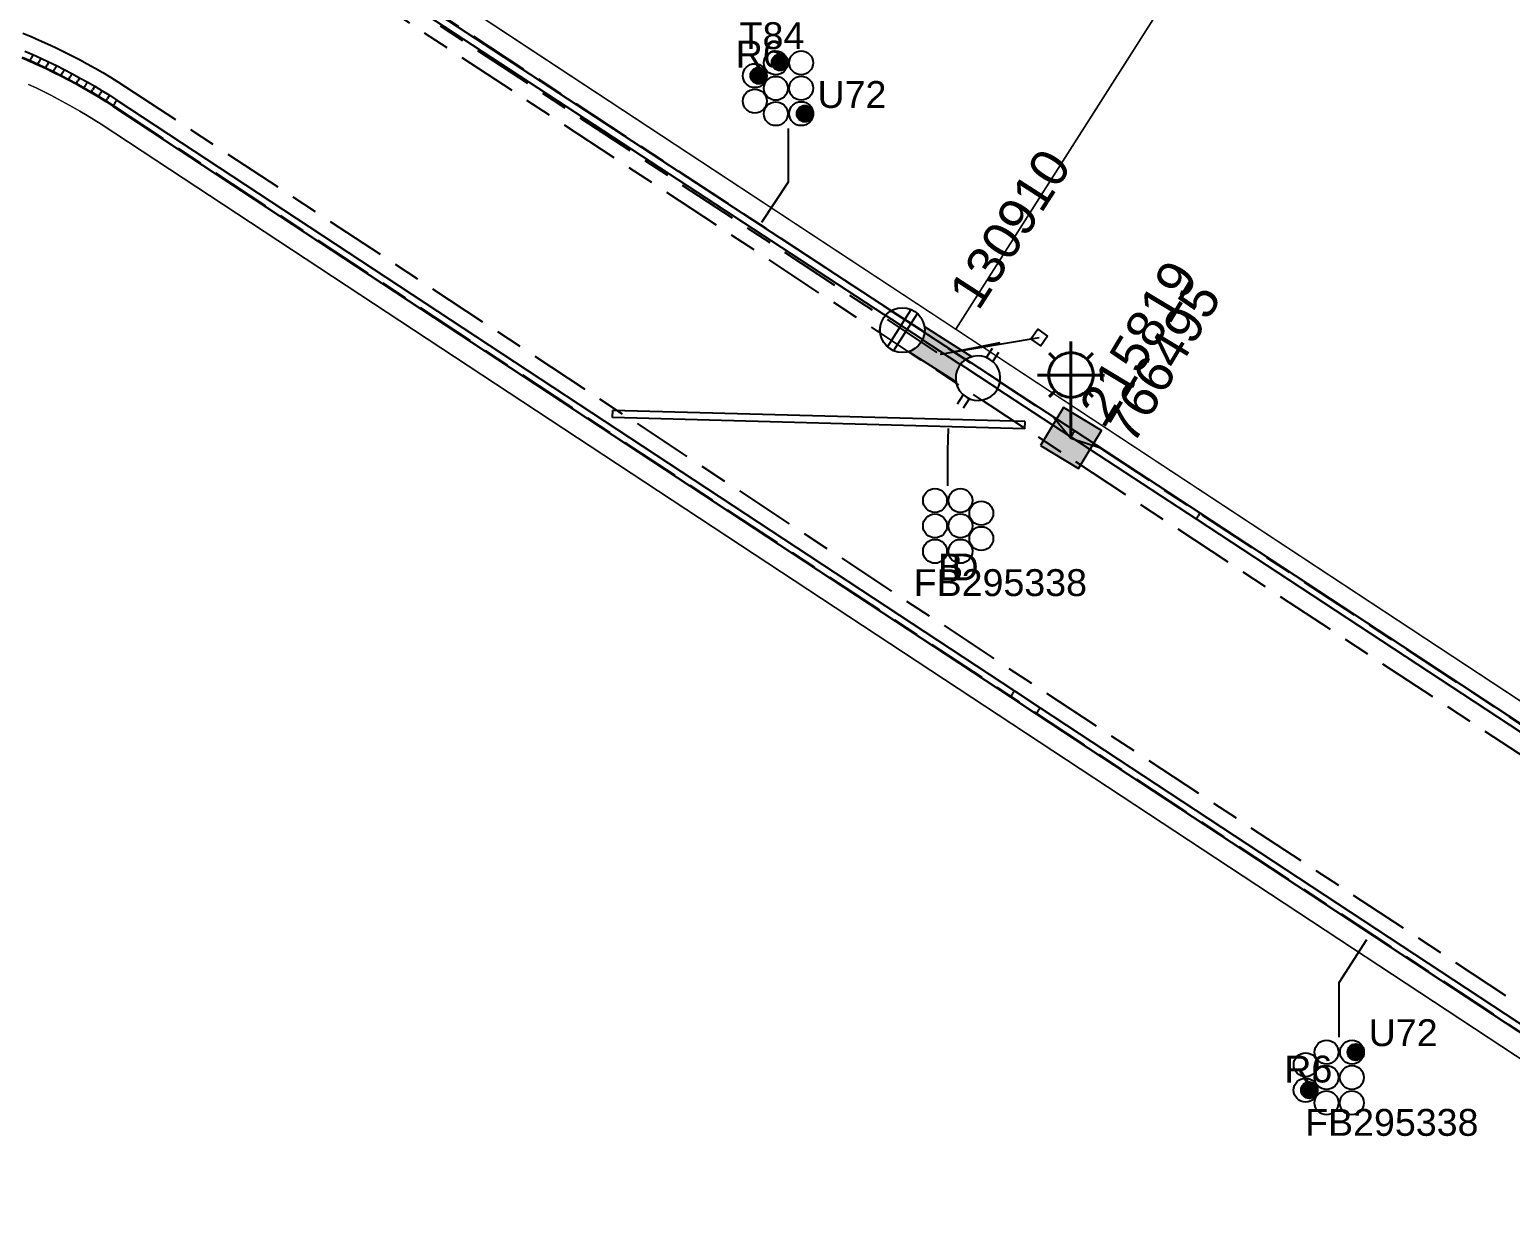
# Model space of a CAD drawing. Header units: metres. Extents: x 0 to 294317, y 0 to 6233398.
# Drawn here: x 292763.1 to 292862.2, y 6231828.6 to 6231907.6 of the extents above; entities that cross this region are included whole.
import ezdxf
from ezdxf import colors
from ezdxf.entities.mleader import LeaderData, LeaderLine
from ezdxf.enums import TextEntityAlignment as Align
from ezdxf.math import Vec2, Vec3

# ---------------------------------------------------------------- set-up
doc = ezdxf.new("R2010")
doc.units = ezdxf.units.M
doc.linetypes.add('Cable Exist UG', pattern=[8.2, 4, -1.2, 1.8, -1.2])
doc.layers.get('0').update_dxf_attribs({"color": 6})
for name, color, linetype in [('_User Miscellaneous1', 7, 'Continuous'), ('_User Miscellaneous2', 7, 'Continuous'), ('Duct_SP_EXT', 7, 'Continuous'), ('Equip_LV_EXT', 7, 'Continuous'), ('Equip_SP_SL_EXT', 7, 'Continuous'), ('Mains_HV_EXT', 7, 'Continuous'), ('Mains_LV_EXT', 7, 'Continuous'), ('Mains_SL_EXT', 7, 'Continuous'), ('Services_SP_EXT', 7, 'Continuous'), ('SupportsUG_SP_LV_EXT', 7, 'Continuous'), ('SupportsUG_SP_LV_SL_EXT', 7, 'Continuous'), ('Trench_SP_EXT', 7, 'Continuous')]:
    doc.layers.add(name, color=color, linetype=linetype)
for name, color, linetype, lineweight in [('Cadastre Buildings_SP_EXT', 9, 'Continuous', 5), ('Cadastre Land Parcels_SP_EXT', 9, 'Continuous', 5), ('Cadastre Roads_SP_EXT', 9, 'Continuous', 5)]:
    doc.layers.add(name, color=color, linetype=linetype, lineweight=lineweight)
doc.styles.add('COLUMN_LABEL', font='arial.ttf')
doc.styles.add('iecARIAL', font='arial.ttf', dxfattribs={"height": 2})
doc.styles.add('POLE_LABEL', font='arial.ttf')
doc.styles.get("Standard").update_dxf_attribs({"font": 'arial.ttf'})

# ---------------------------------------------------------------- blocks, each defined once
blk = doc.blocks.new('COLUMN_EXT')
blk.add_hatch(color=256).paths.add_polyline_path([(-1.485, 1.485), (-1.485, -1.485), (1.485, -1.485), (1.485, 1.485)])
blk.add_lwpolyline([(-1.485, -1.485), (1.485, -1.485), (1.485, 1.485), (-1.485, 1.485)], close=True)
for tag, height, style, flags, p in [('ASSET_NUM', 2.5, 'COLUMN_LABEL', 8, (2, 2)), ('STRUCTURE_PLANT_NUMBER', 0.2, 'POLE_LABEL', 9, (1.813, 0.031)), ('STREET_CODE', 0.2, 'COLUMN_LABEL', 9, (1.813, -0.2))]:
    blk.add_attdef(tag, text='', height=height, dxfattribs=dict(style=style, flags=flags)).set_placement(p, align=Align.MIDDLE_LEFT)
at = {"flags": 9}
for tag, p in [('OWNED_BY', (1.813, -0.6)), ('STATE', (1.813, -0.8)), ('COLUMN_TYPE', (1.813, -0.4)), ('USAGE', (1.813, -1)), ('STREETNAME', (1.813, -1.6)), ('SUBURB', (1.813, -1.8)), ('LEGEND', (1.813, -1.2)), ('LOCATION', (1.813, -1.4)), ('NOTES', (1.813, -2))]:
    blk.add_attdef(tag, text='', height=0.2, dxfattribs=at).set_placement(p, align=Align.MIDDLE_LEFT)
at = {"flags": 1}
blk.add_attdef('Z', (1.813, -2.351), '', height=0.2, dxfattribs=at)
blk = doc.blocks.new('PILLAR_EXT')
blk.add_hatch(color=256).paths.add_polyline_path([(-2.475, 0.99), (-2.475, -0.99), (2.475, -0.99), (2.475, 0.99)])
blk.add_lwpolyline([(-2.475, -0.99), (2.475, -0.99), (2.475, 0.99), (-2.475, 0.99)], close=True)
at = {"style": 'iecARIAL', "flags": 8}
blk.add_attdef('ASSET_NUM', (1.5, 3.5), '', height=2.5, dxfattribs=at)
for tag, p, flags in [('OWNED_BY', (0, -0.2), 9), ('STATE', (0, -0.4), 9), ('SUPPORT_TYPE', (0, -0.6), 9), ('USAGE', (0, -0.8), 9), ('LEGEND', (0, -1), 9), ('STREETNAME', (0, -1.8), 9), ('SUBURB', (0, -2), 1), ('LOCATION', (0, -1.2), 9), ('NOTES', (0, -1.4), 9), ('PARENT', (0, -1.6), 9)]:
    blk.add_attdef(tag, p, '', height=0.2, dxfattribs=dict(flags=flags))
blk = doc.blocks.new('DUCT_EXT')
blk.add_circle((0, 0.8), 0.8)
at = {"flags": 1}
blk.add_attdef('Z', (0, 0), '', height=0.2, dxfattribs=at)
at = {"flags": 9}
for tag, p in [('DUCT_CODE', (0, 0)), ('XSECT_TYPE', (0, -0.2)), ('STATE', (0, -0.6)), ('FB_REFERENCE', (0, -0.4)), ('NOTES', (0, -0.8))]:
    blk.add_attdef(tag, text='', height=0.2, dxfattribs=at).set_placement(p, align=Align.MIDDLE_LEFT)
blk = doc.blocks.new('SL_LANTERN_EXT')
at = {"lineweight": 40}
for p, q in [((0, 1.968), (0, 6.468)), ((-1.459, 5.676), (-1.061, 5.278)), ((1.458, 5.676), (1.06, 5.278)), ((-2.25, 4.218), (2.25, 4.218)), ((-1.459, 2.759), (-1.061, 3.157)), ((1.458, 2.759), (1.06, 3.157)), ((0, 0), (0, 2.721))]:
    blk.add_line(p, q, dxfattribs=at)
blk.add_circle((0, 4.218), 1.5, dxfattribs=at)
at = {"style": 'iecARIAL', "flags": 8}
blk.add_attdef('ASSET_NUM', (1.5, 1.5), '', height=2.5, dxfattribs=at)
for tag, p, height, flags in [('CONSTRUCTED_VOLTAGE', (0.981, -0.653), 0.2, 9), ('CONTROL_TYPE', (0.981, -0.853), 0.2, 9), ('LANTERN_PURPOSE', (0.981, -1.053), 0.2, 9), ('LNUMBER', (2.181, -3.253), 2.5, 8), ('OPERATING_VOLTAGE', (0.981, -1.653), 0.2, 9), ('ORIENTATION', (0.981, -1.853), 0.2, 9), ('OWNED_BY', (0.981, -2.053), 0.2, 9), ('LANTERN_TYPE', (0.981, -1.253), 0.2, 9), ('NO_PHASES', (0.981, -1.453), 0.2, 9), ('STATE', (0.981, -2.253), 0.2, 9), ('CEXIST', (0.981, -2.653), 0.2, 9), ('CNEW', (0.981, -2.853), 0.2, 9), ('CNUMBER', (0.981, -3.053), 0.2, 9), ('USAGE', (0.981, -2.453), 0.2, 9), ('CREMOVE', (0.981, -3.253), 0.2, 9), ('CREPLACE', (0.981, -3.453), 0.2, 9), ('LKINGHEIGHT', (0.981, -3.653), 0.2, 9), ('LBRACKET', (0.981, -3.853), 0.2, 9), ('LBRACKETVOCAB', (0.981, -4.053), 0.2, 9), ('LCATEGORY', (0.981, -4.253), 0.2, 9), ('LCHARGE1', (0.981, -4.453), 0.2, 9), ('LCHARGE1PERCENT', (0.981, -4.653), 0.2, 9), ('LCHARGE2', (0.981, -4.853), 0.2, 9), ('LCHARGE2PERCENT', (0.981, -5.053), 0.2, 9), ('LCHARGE3', (0.981, -5.253), 0.2, 9), ('LCHARGE3PERCENT', (0.981, -5.453), 0.2, 9), ('LEXIST', (0.981, -5.653), 0.2, 9), ('LLAMP', (0.981, -5.853), 0.2, 9), ('LLAMPVOCAB', (0.981, -6.053), 0.2, 9), ('LMAST', (0.981, -6.253), 0.2, 9), ('LMASTVOCAB', (0.981, -6.453), 0.2, 9), ('LNEW', (0.981, -6.653), 0.2, 9), ('LANTNUMBER', (0.981, -6.853), 0.2, 9), ('LOUTREACH', (0.981, -7.253), 0.2, 9), ('LOUTREACHVOCAB', (0.981, -7.453), 0.2, 9), ('LRATECODE', (0.981, -7.653), 0.2, 9), ('LREMOVE', (0.981, -7.853), 0.2, 9), ('LREPLACE', (0.981, -8.053), 0.2, 9), ('LTYPE', (0.981, -8.253), 0.2, 9), ('LTYPEVOCAB', (0.981, -8.453), 0.2, 9), ('LEGEND', (0.981, -8.653), 0.2, 9), ('LOCATION', (0.981, -8.853), 0.2, 9), ('NOTES', (0.981, -9.053), 0.2, 9), ('STREETNAME', (0.981, -9.253), 0.2, 9), ('SUBURB', (0.981, -9.453), 0.2, 1)]:
    blk.add_attdef(tag, p, '', height=height, dxfattribs=dict(flags=flags))
blk = doc.blocks.new('CCP_EXT')
at = {"flags": 9}
for tag, p in [('STATE', (0, -1.8)), ('USAGE', (0, -1.2)), ('LEGEND', (0, -1.4)), ('LIFE_SUPPORT', (0, -1.6)), ('NOTES', (0, -2))]:
    blk.add_attdef(tag, text='', height=0.2, dxfattribs=at).set_placement(p, align=Align.MIDDLE_LEFT)
blk.add_wipeout([(0, 0.566), (0.566, 0), (0, -0.566), (-0.566, 0)])
blk.add_lwpolyline([(-0.566, 0), (0, 0.566), (0.566, 0), (0, -0.566), (-0.566, 0)])
at = {"flags": 1}
blk.add_attdef('Z', (0, 0), '', height=0.2, dxfattribs=at)
at = {"flags": 9}
for tag, p in [('CCP_TYPE', (0, 0)), ('OPERATING_VOLTAGE', (0, -0.6)), ('ORIENTATION', (0, -0.8)), ('OWNED_BY', (0, -1)), ('CONSTRUCTED_VOLTAGE', (0, -0.2)), ('NO_PHASES', (0, -0.4))]:
    blk.add_attdef(tag, text='', height=0.2, dxfattribs=at).set_placement(p, align=Align.MIDDLE_LEFT)
blk = doc.blocks.new('LV_UG_LINKS_CLOSED_EXT')
blk.add_wipeout([(-1.056, 1.057), (-1.18, 0.916), (-1.286, 0.761), (-1.371, 0.594), (-1.435, 0.417), (-1.476, 0.234), (-1.493, 0.047), (-1.487, -0.14), (-1.458, -0.326), (-1.406, -0.506), (-1.331, -0.678), (-1.236, -0.839), (-1.121, -0.988), (-0.988, -1.12), (-0.84, -1.235), (-0.679, -1.331), (-0.506, -1.406), (-0.326, -1.458), (-0.141, -1.487), (0.047, -1.493), (0.233, -1.476), (0.416, -1.435), (0.593, -1.371), (0.76, -1.286), (0.915, -1.181), (1.056, -1.057), (1.18, -0.916), (1.286, -0.761), (1.371, -0.594), (1.435, -0.417), (1.476, -0.234), (1.493, -0.047), (1.487, 0.14), (1.458, 0.326), (1.406, 0.506), (1.331, 0.678), (1.236, 0.839), (1.121, 0.988), (0.988, 1.12), (0.84, 1.235), (0.679, 1.331), (0.506, 1.406), (0.326, 1.458), (0.141, 1.487), (-0.047, 1.493), (-0.233, 1.476), (-0.416, 1.435), (-0.593, 1.371), (-0.76, 1.286), (-0.915, 1.181)])
for p, q in [((-0.25, -1.479), (-0.25, 1.479)), ((0.25, -1.479), (0.25, 1.479))]:
    blk.add_line(p, q)
blk.add_circle((0, 0), 1.5)
at = {"flags": 9}
for tag, p in [('ACTUAL_STATUS', (0, 0)), ('OPERATING_VOLTAGE', (0, -0.6)), ('ORIENTATION', (0, -0.8)), ('STATE', (0, -1)), ('CONSTRUCTED_VOLTAGE', (0, -0.2)), ('NO_PHASES', (0, -0.4)), ('SWITCH_TYPE', (0, -1.2)), ('USAGE', (0, -1.4)), ('NOTES', (0, -1.6))]:
    blk.add_attdef(tag, text='', height=0.2, dxfattribs=at).set_placement(p, align=Align.MIDDLE_LEFT)
at = {"flags": 1}
blk.add_attdef('Z', (0, 0), '', height=0.2, dxfattribs=at)
blk = doc.blocks.new('LV_UG_LINKS_OPEN_EXT')
for p, q in [((-0.249, 1.473), (-0.249, 2.22)), ((0.249, 1.473), (0.249, 2.22)), ((-0.249, -1.473), (-0.249, -2.22)), ((0.249, -1.473), (0.249, -2.22))]:
    blk.add_line(p, q)
at = {"flags": 9}
for tag, p in [('ACTUAL_STATUS', (0, 0)), ('OPERATING_VOLTAGE', (0, -0.6)), ('ORIENTATION', (0, -0.8)), ('STATE', (0, -1)), ('CONSTRUCTED_VOLTAGE', (0, -0.2)), ('NO_PHASES', (0, -0.4)), ('SWITCH_TYPE', (0, -1.2)), ('USAGE', (0, -1.4)), ('NOTES', (0, -1.6))]:
    blk.add_attdef(tag, text='', height=0.2, dxfattribs=at).set_placement(p, align=Align.MIDDLE_LEFT)
at = {"flags": 1}
blk.add_attdef('Z', (0, 0), '', height=0.2, dxfattribs=at)
blk.add_wipeout([(-0.249, 1.473), (-0.432, 1.43), (-0.608, 1.365), (-0.774, 1.278), (-0.928, 1.171), (-1.067, 1.045), (-1.19, 0.903), (-1.294, 0.747), (-1.377, 0.579), (-1.439, 0.402), (-1.478, 0.218), (-1.494, 0.031), (-1.486, -0.156), (-1.455, -0.341), (-1.4, -0.521), (-1.324, -0.692), (-1.227, -0.853), (-1.11, -1), (-0.976, -1.131), (-0.827, -1.244), (-0.664, -1.338), (-0.491, -1.411), (-0.311, -1.461), (-0.125, -1.489), (0.062, -1.493), (0.249, -1.473), (0.432, -1.43), (0.608, -1.365), (0.774, -1.278), (0.928, -1.171), (1.067, -1.045), (1.19, -0.903), (1.294, -0.747), (1.377, -0.579), (1.439, -0.402), (1.478, -0.218), (1.494, -0.031), (1.486, 0.156), (1.455, 0.341), (1.4, 0.521), (1.324, 0.692), (1.227, 0.853), (1.11, 1), (0.976, 1.131), (0.827, 1.244), (0.664, 1.338), (0.491, 1.411), (0.311, 1.461), (0.125, 1.489), (-0.062, 1.493)])
blk.add_lwpolyline([(0, -1.494, 1), (0, 1.494, 1)], format="xyb", close=True)
blk = doc.blocks.new('CABLE_LARGE_EXT')
h = blk.add_hatch(color=256)
edge = h.paths.add_edge_path()
edge.add_arc((0, 0.55), 0.55, 0, 360)
blk.add_circle((0, 0.55), 0.55)
at = {"flags": 1}
blk.add_attdef('Z', (0, 0), '', height=0.2, dxfattribs=at)
at = {"flags": 9}
for tag, p in [('COND_CODE', (0, 0)), ('XSECT_SIZE', (0, -0.6)), ('STATE', (0, -0.4)), ('FB_REFERENCE', (0, -0.2)), ('NOTES', (0, -0.8))]:
    blk.add_attdef(tag, text='', height=0.2, dxfattribs=at).set_placement(p, align=Align.MIDDLE_LEFT)

msp = doc.modelspace()

# ---------------------------------------------------------------- linework, layer by layer
at = {"layer": 'Cadastre Land Parcels_SP_EXT', "linetype": 'Continuous'}
for points in [[(292785.661, 6231913.517), (292825.06, 6231887.565), (292858.958, 6231940.815)], [(292937.133, 6231789.787), (292767.858, 6231901.278), (292767.391, 6231901.576), (292766.92, 6231901.867), (292766.444, 6231902.151), (292765.965, 6231902.428), (292765.481, 6231902.699), (292764.994, 6231902.962), (292764.503, 6231903.219), (292764.009, 6231903.468), (292763.511, 6231903.71), (292763.009, 6231903.946)]]:
    msp.add_lwpolyline(points, dxfattribs=at)
at = {"layer": 'Duct_SP_EXT'}
for p, q in [((292762.569, 6231905.737), (292763.096, 6231905.509)), ((292762.757, 6231906.179), (292763.29, 6231905.947)), ((292763.29, 6231905.947), (292763.193, 6231905.728)), ((292763.29, 6231905.947), (292763.821, 6231905.708)), ((292763.096, 6231905.509), (292763.193, 6231905.728)), ((292763.096, 6231905.509), (292763.62, 6231905.272)), ((292763.62, 6231905.272), (292763.72, 6231905.49)), ((292763.62, 6231905.272), (292764.14, 6231905.028)), ((292763.821, 6231905.708), (292763.72, 6231905.49)), ((292763.821, 6231905.708), (292764.347, 6231905.461)), ((292764.14, 6231905.028), (292764.244, 6231905.244)), ((292764.14, 6231905.028), (292764.657, 6231904.777)), ((292764.347, 6231905.461), (292764.244, 6231905.244)), ((292764.347, 6231905.461), (292764.871, 6231905.207)), ((292764.657, 6231904.777), (292764.764, 6231904.992)), ((292764.657, 6231904.777), (292765.171, 6231904.517)), ((292764.871, 6231905.207), (292764.764, 6231904.992)), ((292764.871, 6231905.207), (292765.391, 6231904.944)), ((292765.391, 6231904.944), (292765.281, 6231904.73)), ((292765.391, 6231904.944), (292765.905, 6231904.675)), ((292765.171, 6231904.517), (292765.281, 6231904.73)), ((292765.171, 6231904.517), (292765.68, 6231904.251)), ((292765.68, 6231904.251), (292765.792, 6231904.463)), ((292765.68, 6231904.251), (292766.185, 6231903.978)), ((292765.905, 6231904.675), (292765.792, 6231904.463)), ((292765.905, 6231904.675), (292766.416, 6231904.399)), ((292766.185, 6231903.978), (292766.3, 6231904.189)), ((292766.185, 6231903.978), (292766.687, 6231903.697)), ((292766.416, 6231904.399), (292766.3, 6231904.189)), ((292766.416, 6231904.399), (292766.925, 6231904.114)), ((292766.687, 6231903.697), (292766.806, 6231903.906)), ((292766.925, 6231904.114), (292766.806, 6231903.906)), ((292766.925, 6231904.114), (292767.427, 6231903.824)), ((292767.427, 6231903.824), (292767.305, 6231903.617)), ((292767.427, 6231903.824), (292767.927, 6231903.525)), ((292766.687, 6231903.697), (292767.184, 6231903.41)), ((292767.184, 6231903.41), (292767.305, 6231903.617)), ((292767.184, 6231903.41), (292767.678, 6231903.115)), ((292767.678, 6231903.115), (292767.802, 6231903.32)), ((292767.678, 6231903.115), (292768.167, 6231902.812)), ((292767.927, 6231903.525), (292767.802, 6231903.32)), ((292767.927, 6231903.525), (292768.423, 6231903.219)), ((292768.167, 6231902.812), (292768.295, 6231903.016)), ((292768.167, 6231902.812), (292768.652, 6231902.503)), ((292768.423, 6231903.219), (292768.295, 6231903.016)), ((292768.423, 6231903.219), (292768.913, 6231902.906)), ((292768.913, 6231902.906), (292768.783, 6231902.704)), ((292768.652, 6231902.503), (292768.783, 6231902.704)), ((292802.093, 6231882.127), (292802.086, 6231881.887)), ((292802.08, 6231881.647), (292802.086, 6231881.887)), ((292829.678, 6231880.893), (292829.685, 6231881.132)), ((292829.691, 6231881.372), (292829.685, 6231881.132)), ((292832.771, 6231880.362), (292832.903, 6231880.563)), ((292832.771, 6231880.362), (292832.903, 6231880.563)), ((292832.771, 6231880.362), (292841.142, 6231874.859)), ((292833.034, 6231880.764), (292832.903, 6231880.563)), ((292833.034, 6231880.763), (292832.903, 6231880.563)), ((292833.034, 6231880.763), (292841.405, 6231875.26)), ((292841.142, 6231874.859), (292841.273, 6231875.06)), ((292841.142, 6231874.859), (292841.273, 6231875.06)), ((292841.405, 6231875.26), (292841.273, 6231875.06)), ((292841.405, 6231875.26), (292841.273, 6231875.06)), ((292841.405, 6231875.26), (292841.405, 6231875.26)), ((292841.405, 6231875.26), (292882.365, 6231848.332)), ((292841.142, 6231874.859), (292841.142, 6231874.859)), ((292841.142, 6231874.859), (292882.101, 6231847.931)), ((292828.718, 6231862.942), (292828.85, 6231863.142)), ((292828.982, 6231863.342), (292828.85, 6231863.142)), ((292828.982, 6231863.342), (292830.704, 6231862.208)), ((292828.718, 6231862.942), (292830.44, 6231861.807)), ((292830.704, 6231862.208), (292830.572, 6231862.008)), ((292830.704, 6231862.208), (292830.572, 6231862.008)), ((292830.704, 6231862.208), (292830.704, 6231862.208)), ((292830.704, 6231862.208), (292938.2, 6231791.407)), ((292830.44, 6231861.807), (292830.572, 6231862.008)), ((292830.44, 6231861.807), (292830.572, 6231862.008)), ((292830.44, 6231861.807), (292830.44, 6231861.807)), ((292830.44, 6231861.807), (292937.936, 6231791.007))]:
    msp.add_line(p, q, dxfattribs=at)
for points in [[(292813.853, 6231901.008), (292813.853, 6231897.407), (292812.06, 6231894.7)], [(292824.527, 6231877.078), (292824.527, 6231879.434), (292824.569, 6231880.916)], [(292850.711, 6231840.151), (292850.711, 6231843.818), (292852.579, 6231846.7)]]:
    msp.add_lwpolyline(points, dxfattribs=at)
at = {"layer": 'Mains_SL_EXT', "linetype": 'Cable Exist UG'}
msp.add_lwpolyline([(292832.772, 6231880.275), (292834.67, 6231879.641), (292834.67, 6231879.641), (292880.998, 6231849.183), (292882.106, 6231847.843)], dxfattribs=at)
at = {"layer": 'Trench_SP_EXT', "linetype": 'Cable Exist UG'}
msp.add_lwpolyline([(292824.11, 6231885.896), (292828.801, 6231886.825)], dxfattribs=at)

# ---------------------------------------------------------------- block references
at = {"layer": 'Duct_SP_EXT'}
for name, p, rotation in [('DUCT_EXT', (292813.811, 6231905.39), 90.11416908901417), ('DUCT_EXT', (292815.511, 6231905.393), 90.11416908901417), ('DUCT_EXT', (292812.412, 6231904.537), 90.11416908901417), ('CABLE_LARGE_EXT', (292812.412, 6231904.537), 90.11416908901417), ('DUCT_EXT', (292813.814, 6231903.69), 90.11416908901417), ('DUCT_EXT', (292815.514, 6231903.693), 90.11416908901417), ('DUCT_EXT', (292812.416, 6231902.837), 90.11416908901417), ('DUCT_EXT', (292813.817, 6231901.99), 90.11416908901417), ('DUCT_EXT', (292815.517, 6231901.993), 90.11416908901417), ('CABLE_LARGE_EXT', (292815.518, 6231901.993), 90.11416908901417), ('DUCT_EXT', (292822.869, 6231876.089), 269.9999999999998), ('DUCT_EXT', (292824.569, 6231876.089), 269.9999999999998), ('DUCT_EXT', (292825.969, 6231875.239), 269.9999999999998), ('DUCT_EXT', (292822.869, 6231874.389), 269.9999999999998), ('DUCT_EXT', (292824.569, 6231874.389), 269.9999999999998), ('DUCT_EXT', (292825.969, 6231873.539), 269.9999999999998), ('DUCT_EXT', (292822.869, 6231872.689), 269.9999999999998), ('DUCT_EXT', (292824.569, 6231872.689), 269.9999999999998), ('DUCT_EXT', (292850.68, 6231839.159), 89.86486624981954), ('DUCT_EXT', (292852.38, 6231839.155), 89.86486624981954), ('CABLE_LARGE_EXT', (292852.38, 6231839.155), 89.86486624981954), ('DUCT_EXT', (292849.278, 6231838.313), 89.86486624981954), ('DUCT_EXT', (292849.274, 6231836.613), 89.86486624981954), ('DUCT_EXT', (292850.676, 6231837.459), 89.86486624981954), ('DUCT_EXT', (292852.376, 6231837.455), 89.86486624981954), ('CABLE_LARGE_EXT', (292849.274, 6231836.612), 89.86486624981954), ('DUCT_EXT', (292850.672, 6231835.759), 89.86486624981954), ('DUCT_EXT', (292852.372, 6231835.755), 89.86486624981954)]:
    msp.add_blockref(name, p, dxfattribs=dict(at, rotation=rotation))
msp.add_blockref('CABLE_LARGE_EXT', (292813.288, 6231904.88), dxfattribs=at)
at = {"layer": 'Equip_SP_SL_EXT'}
ref = msp.add_blockref('SL_LANTERN_EXT', (292832.772, 6231880.275), dxfattribs=at)
ref.add_attrib('ASSET_NUM', '215819', dxfattribs={"layer": '0', "height": 2.5, "rotation": 58.97278, "style": 'iecARIAL'}).set_placement((292834.272, 6231881.775), align=Align.MIDDLE_LEFT)
at = {"layer": 'SupportsUG_SP_LV_EXT'}
ref = msp.add_blockref('PILLAR_EXT', (292824.015, 6231885.892), dxfattribs=dict(at, rotation=327.5501700989348))
ref.add_attrib('ASSET_NUM', '130910', dxfattribs={"layer": '0', "height": 2.5, "rotation": 57.2141, "style": 'iecARIAL'}).set_placement((292825.515, 6231889.392), align=Align.MIDDLE_LEFT)
at = {"layer": 'SupportsUG_SP_LV_SL_EXT'}
ref = msp.add_blockref('COLUMN_EXT', (292832.772, 6231880.275), dxfattribs=dict(at, rotation=328.9727756772627))
ref.add_attrib('ASSET_NUM', '766495', dxfattribs={"layer": '0', "height": 2.5, "rotation": 58.99261, "style": 'COLUMN_LABEL'}).set_placement((292834.772, 6231881.025), align=Align.TOP_LEFT)

# ---------------------------------------------------------------- texts
at = {"layer": '_User Miscellaneous2'}
for s, p in [('T84', (292810.593, 6231906.314)), ('R6', (292810.333, 6231905.082)), ('U72', (292815.803, 6231902.374)), ('B', (292823.876, 6231870.741)), ('D', (292824.776, 6231870.741)), ('FB295338', (292822.24, 6231869.693)), ('U72', (292852.697, 6231839.56)), ('R6', (292847.046, 6231837.124)), ('FB295338', (292848.441, 6231833.554))]:
    msp.add_text(s, height=1.8, dxfattribs=at).set_placement(p)

# ---------------------------------------------------------------- next in the draw order: block references
at = {"layer": 'Services_SP_EXT', "rotation": 189.5501701425895}
msp.add_blockref('CCP_EXT', (292830.649, 6231887.007), dxfattribs=at)

# ---------------------------------------------------------------- next in the draw order: linework, layer by layer
at = {"layer": 'Cadastre Buildings_SP_EXT', "linetype": 'Continuous'}
msp.add_lwpolyline([(292920.535, 6231901.606), (292858.958, 6231940.815), (292825.06, 6231887.565), (292886.031, 6231847.402), (292920.535, 6231901.606)], close=True, dxfattribs=at)
at = {"layer": 'Cadastre Roads_SP_EXT', "linetype": 'Continuous'}
for points in [[(292886.031, 6231847.402), (292785.661, 6231913.517)], [(292763.009, 6231903.946), (292763.511, 6231903.71), (292764.009, 6231903.468), (292764.503, 6231903.219), (292764.994, 6231902.962), (292765.481, 6231902.699), (292765.965, 6231902.428), (292766.444, 6231902.151), (292766.92, 6231901.867), (292767.391, 6231901.576), (292767.858, 6231901.278), (292937.133, 6231789.787)]]:
    msp.add_lwpolyline(points, dxfattribs=at)

# ---------------------------------------------------------------- next in the draw order: block references
at = {"layer": 'Equip_LV_EXT', "rotation": 327.5501700989348}
for name, p in [('LV_UG_LINKS_CLOSED_EXT', (292821.484, 6231887.502)), ('LV_UG_LINKS_OPEN_EXT', (292826.547, 6231884.282))]:
    msp.add_blockref(name, p, dxfattribs=at)

# ---------------------------------------------------------------- next in the draw order: linework, layer by layer
at = {"layer": 'Duct_SP_EXT'}
for p, q in [((292784.092, 6231912.238), (292832.771, 6231880.362)), ((292784.355, 6231912.639), (292833.034, 6231880.764)), ((292768.913, 6231902.906), (292828.982, 6231863.342)), ((292768.652, 6231902.503), (292828.718, 6231862.942)), ((292829.691, 6231881.372), (292802.093, 6231882.127)), ((292829.678, 6231880.893), (292802.08, 6231881.647))]:
    msp.add_line(p, q, dxfattribs=at)
at = {"layer": 'Mains_HV_EXT', "linetype": 'Cable Exist UG'}
for points in [[(292884.38, 6231844.896), (292784.007, 6231911.015)], [(292762.622, 6231907.384), (292763.173, 6231907.154), (292763.719, 6231906.917), (292764.264, 6231906.671), (292764.804, 6231906.417), (292765.341, 6231906.157), (292765.876, 6231905.886), (292766.402, 6231905.611), (292766.927, 6231905.328), (292767.449, 6231905.035), (292767.964, 6231904.738), (292768.477, 6231904.431), (292768.987, 6231904.117), (292769.49, 6231903.795), (292938.783, 6231792.293)]]:
    msp.add_lwpolyline(points, dxfattribs=at)
at = {"layer": 'Mains_LV_EXT', "linetype": 'Cable Exist UG'}
msp.add_lwpolyline([(292786.208, 6231910.738), (292823.96, 6231885.895)], dxfattribs=at)
at = {"layer": 'Mains_SL_EXT', "linetype": 'Cable Exist UG'}
for points in [[(292784.15, 6231912.22), (292785.934, 6231911.68), (292785.934, 6231911.68), (292831.619, 6231881.646), (292832.772, 6231880.275)], [(292762.585, 6231905.774), (292763.112, 6231905.545), (292763.637, 6231905.308), (292764.158, 6231905.064), (292764.675, 6231904.813), (292765.19, 6231904.553), (292765.698, 6231904.286), (292766.204, 6231904.013), (292766.707, 6231903.732), (292767.204, 6231903.444), (292767.699, 6231903.149), (292768.189, 6231902.846), (292768.674, 6231902.536), (292937.958, 6231791.04)]]:
    msp.add_lwpolyline(points, dxfattribs=at)
at = {"layer": 'Services_SP_EXT'}
msp.add_lwpolyline([(292824.015, 6231885.892), (292830.649, 6231887.007)], dxfattribs=at)

# ---------------------------------------------------------------- next in the draw order: leaders
at = {"layer": '_User Miscellaneous1'}
ml = msp.add_multileader_mtext('Standard', dxfattribs=at)
ml.set_content('LOT 435 \\PDP 1129749', color=256)
ml.set_leader_properties()
ml.build(insert=Vec2(0, 0))
ml.multileader.update_dxf_attribs({"has_text_frame": 1})
ctx = ml.context
ctx.base_point, ctx.char_height, ctx.plane_origin = Vec3(293228.994, 6231985.116), 3.5, Vec3(293181.966, 6231992.79)
ctx.text_align_type = 1
notes = []
notes.append((ctx, [(0, (0, 0, 0), (0, 0), (1, 0), 1, [])]))
ctx.mtext.insert, ctx.mtext.width, ctx.mtext.defined_height, ctx.mtext.alignment, ctx.mtext.flow_direction = Vec3(293246.19, 6231987.15), 36.83646, 7.886, 2, 5
ctx.mtext.has_bg_fill, ctx.mtext.bg_color, ctx.mtext.bg_scale_factor, ctx.mtext.bg_transparency, ctx.mtext.use_window_bg_color = 1, -1023410177, 1.5, 0, 0
for ctx, leaders in notes:
    for number, flags, end, landing, length, lines in leaders:
        leader = LeaderData()
        leader.index, (leader.has_last_leader_line, leader.has_dogleg_vector, leader.attachment_direction) = number, flags
        leader.last_leader_point, leader.dogleg_vector, leader.dogleg_length = Vec3(end), Vec3(landing), length
        for number, points, colour, breaks in lines:
            line = LeaderLine()
            line.index, line.vertices, line.color, line.breaks = number, Vec3.list(points), colors.encode_raw_color(colour), breaks
            leader.lines.append(line)
        ctx.leaders.append(leader)

doc.saveas('drawing.dxf')
